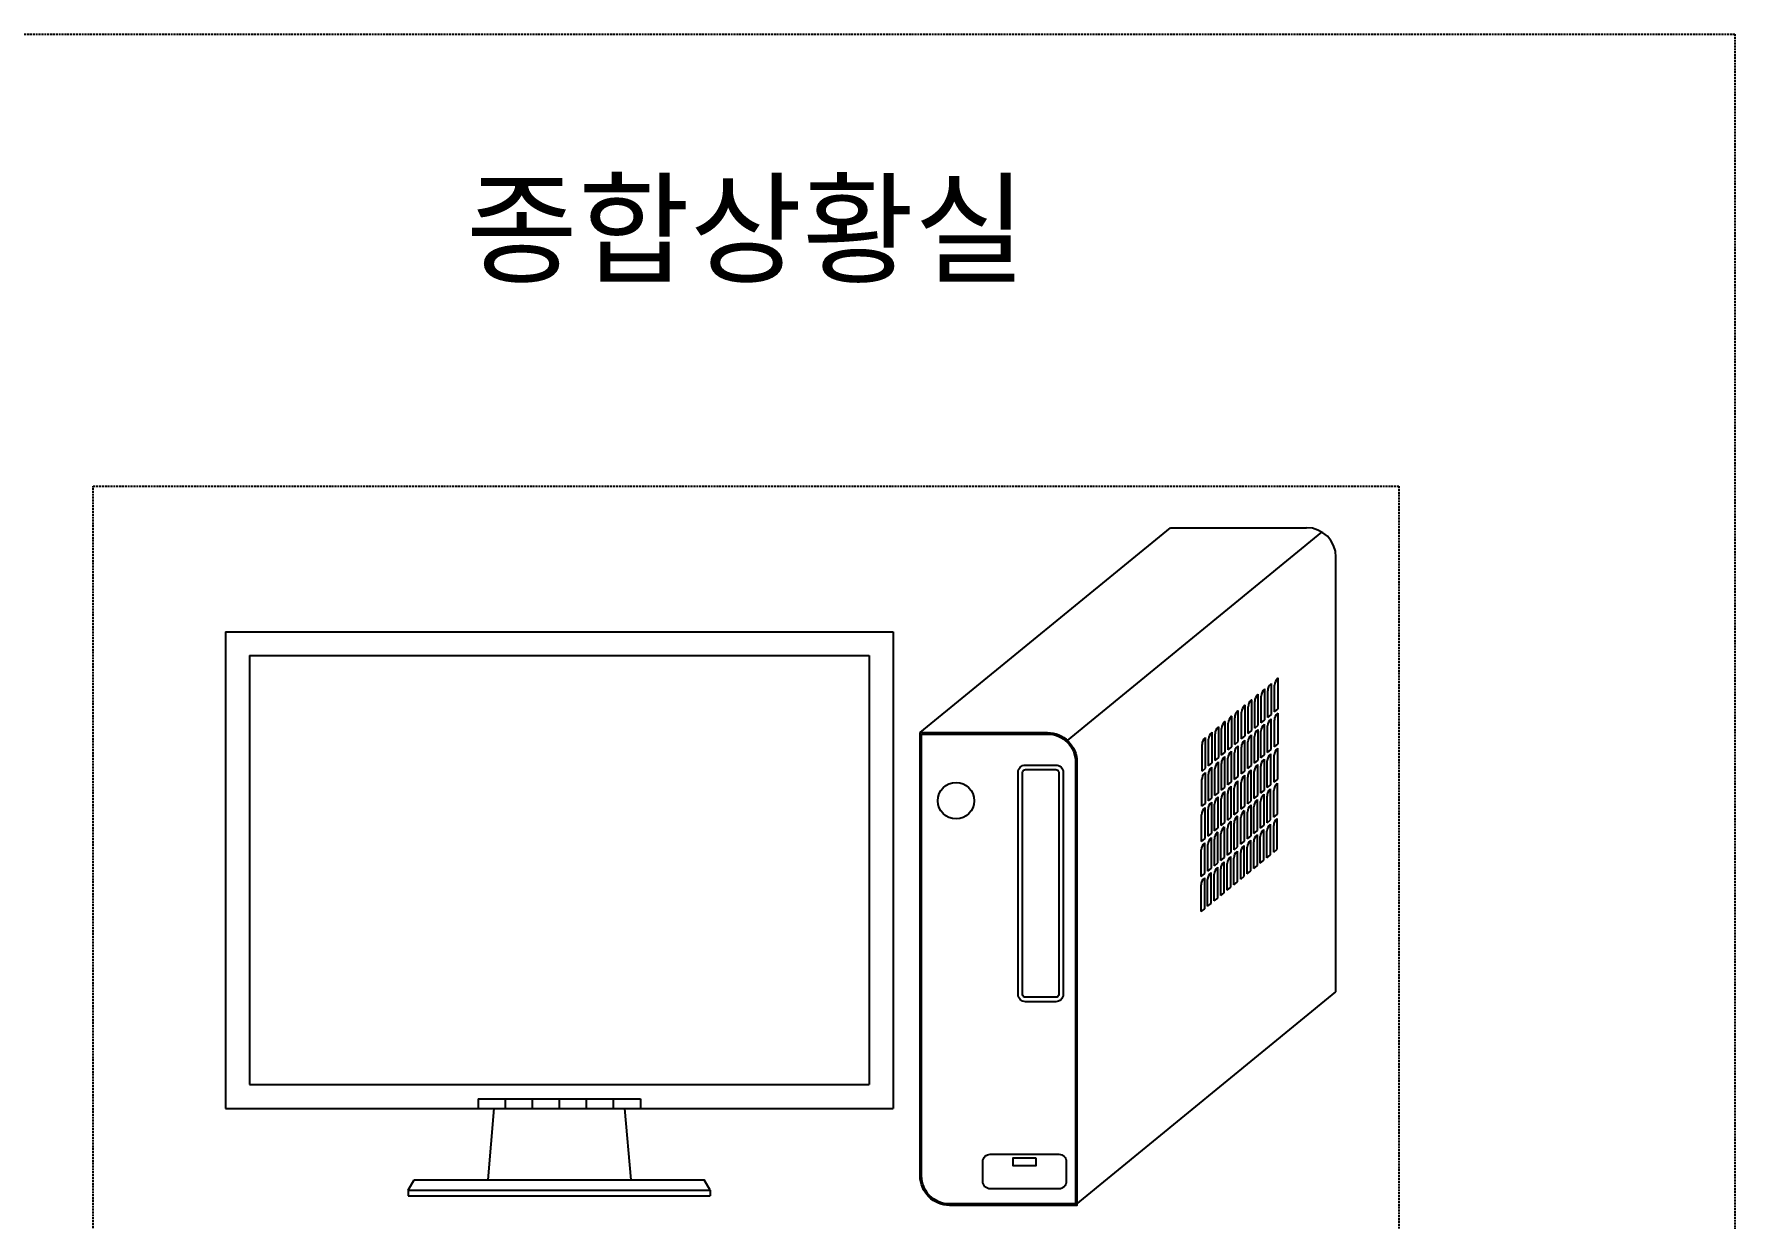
# Model space of a CAD drawing. Header units: millimetres. Extents: x 37541 to 999880, y 4425 to 1416340.
# Drawn here: x 624439 to 637766, y 1324733 to 1334020 of the extents above; entities that cross this region are included whole.
import ezdxf
from ezdxf.enums import TextEntityAlignment as Align

# ---------------------------------------------------------------- set-up
doc = ezdxf.new("R2010")
doc.units = ezdxf.units.MM
doc.header["$LTSCALE"] = 150
doc.linetypes.add('DASHEDX2', pattern=[1.5, 1, -0.5])
doc.layers.get('0').update_dxf_attribs({"lineweight": 0})
for name, color, linetype in [('-----20 General Symbol', 3, 'Continuous'), ('-----30 Text', 2, 'Continuous'), ('1', 1, 'Continuous'), ('4', 4, 'Continuous')]:
    doc.layers.add(name, color=color, linetype=linetype)
doc.styles.add('ELEC', font='')
doc.styles.get('ELEC').set_extended_font_data('Dotum')

# ---------------------------------------------------------------- blocks, each defined once
blk = doc.blocks.new('lkjlak')
for p, q in [((481595.7, 240949.6), (482446.5, 241645.9)), ((482096, 240923.2), (482960.8, 241631)), ((482446.5, 241645.9), (482908.3, 241645.9)), ((483008.3, 240068.3), (483008.3, 241545.9)), ((479235.6, 241292.5), (481503.6, 241292.5)), ((479235.6, 241292.5), (479235.6, 239672.5)), ((481503.6, 241292.5), (481503.6, 239672.5)), ((479316.6, 241211.5), (479316.6, 239753.5)), ((479316.6, 241211.5), (481422.6, 241211.5)), ((481422.6, 241211.5), (481422.6, 239753.5)), ((482765.3, 241096.8), (482766.6, 241097.8)), ((482766.6, 240992.9), (482766.6, 241097.8)), ((482787.6, 241115), (482788.8, 241116)), ((482788.8, 241011), (482788.8, 241116)), ((482800, 241020.2), (482800, 241110.9)), ((482811, 241134.1), (482812.2, 241135.2)), ((482812.2, 241030.2), (482812.2, 241135.2)), ((482698.7, 241042.3), (482699.9, 241043.3)), ((482699.9, 240938.3), (482699.9, 241043.3)), ((482709.9, 240946.5), (482709.9, 241037.2)), ((482720.9, 241060.4), (482722.2, 241061.4)), ((482722.2, 240956.5), (482722.2, 241061.4)), ((482732.1, 240964.7), (482732.1, 241055.4)), ((482743.1, 241078.6), (482744.4, 241079.6)), ((482744.4, 240974.7), (482744.4, 241079.6)), ((482754.3, 240982.9), (482754.3, 241073.6)), ((482776.6, 241001), (482776.6, 241091.7)), ((482630.9, 240986.7), (482632.1, 240987.7)), ((482632.1, 240882.8), (482632.1, 240987.7)), ((482642.1, 240891), (482642.1, 240981.7)), ((482653.1, 241004.9), (482654.3, 241005.9)), ((482654.3, 240901), (482654.3, 241005.9)), ((482664.3, 240909.1), (482664.3, 240999.9)), ((482675.3, 241023.1), (482676.5, 241024.1)), ((482676.5, 240919.2), (482676.5, 241024.1)), ((482687.7, 240928.3), (482687.7, 241019)), ((482754.3, 240982.9), (482766.6, 240992.9)), ((482764.6, 240977.5), (482765.8, 240978.5)), ((482765.8, 240873.6), (482765.8, 240978.5)), ((482776.6, 241001), (482788.8, 241011)), ((482786.8, 240995.6), (482788, 240996.7)), ((482788, 240891.7), (482788, 240996.7)), ((482799.2, 240900.9), (482799.2, 240991.6)), ((482800, 241020.2), (482812.2, 241030.2)), ((482810.2, 241014.8), (482811.4, 241015.8)), ((482811.4, 240910.9), (482811.4, 241015.8)), ((482564.2, 240932.2), (482565.5, 240933.2)), ((482565.5, 240828.3), (482565.5, 240933.2)), ((482575.4, 240836.4), (482575.4, 240927.2)), ((482586.4, 240950.4), (482587.7, 240951.4)), ((482587.7, 240846.5), (482587.7, 240951.4)), ((482597.6, 240854.6), (482597.6, 240945.3)), ((482608.6, 240968.5), (482609.9, 240969.6)), ((482609.9, 240864.6), (482609.9, 240969.6)), ((482619.9, 240872.8), (482619.9, 240963.5)), ((482687.7, 240928.3), (482699.9, 240938.3)), ((482697.9, 240922.9), (482699.2, 240924)), ((482699.2, 240819), (482699.2, 240924)), ((482709.9, 240946.5), (482722.2, 240956.5)), ((482720.1, 240941.1), (482721.4, 240942.1)), ((482721.4, 240837.2), (482721.4, 240942.1)), ((482731.4, 240845.4), (482731.4, 240936.1)), ((482732.1, 240964.7), (482744.4, 240974.7)), ((482742.4, 240959.3), (482743.6, 240960.3)), ((482743.6, 240855.4), (482743.6, 240960.3)), ((482753.6, 240863.5), (482753.6, 240954.3)), ((482775.8, 240881.7), (482775.8, 240972.4)), ((481595.7, 240879.6), (481595.7, 240779.2)), ((482553.2, 240818.3), (482553.2, 240909)), ((482597.6, 240854.6), (482609.9, 240864.6)), ((482619.9, 240872.8), (482632.1, 240882.8)), ((482630.1, 240867.4), (482631.3, 240868.4)), ((482631.3, 240763.5), (482631.3, 240868.4)), ((482641.3, 240771.7), (482641.3, 240862.4)), ((482642.1, 240891), (482654.3, 240901)), ((482652.3, 240885.6), (482653.5, 240886.6)), ((482653.5, 240781.7), (482653.5, 240886.6)), ((482663.5, 240789.8), (482663.5, 240880.5)), ((482664.3, 240909.1), (482676.5, 240919.2)), ((482674.5, 240903.8), (482675.7, 240904.8)), ((482675.7, 240799.8), (482675.7, 240904.8)), ((482686.9, 240809), (482686.9, 240899.7)), ((482709.1, 240827.2), (482709.1, 240917.9)), ((482753.6, 240863.5), (482765.8, 240873.6)), ((482775.8, 240881.7), (482788, 240891.7)), ((482787.2, 240772.4), (482787.2, 240877.3)), ((482798.4, 240781.6), (482798.4, 240872.3)), ((482799.2, 240900.9), (482811.4, 240910.9)), ((482810.7, 240791.6), (482810.7, 240896.5)), ((482553.2, 240818.3), (482565.5, 240828.3)), ((482563.5, 240812.9), (482564.7, 240813.9)), ((482564.7, 240709), (482564.7, 240813.9)), ((482574.7, 240717.1), (482574.7, 240807.8)), ((482575.4, 240836.4), (482587.7, 240846.5)), ((482585.7, 240831.1), (482586.9, 240832.1)), ((482586.9, 240727.1), (482586.9, 240832.1)), ((482596.9, 240735.3), (482596.9, 240826)), ((482607.9, 240849.2), (482609.1, 240850.2)), ((482609.1, 240745.3), (482609.1, 240850.2)), ((482619.1, 240753.5), (482619.1, 240844.2)), ((482686.9, 240809), (482699.2, 240819)), ((482698.4, 240699.7), (482698.4, 240804.6)), ((482709.1, 240827.2), (482721.4, 240837.2)), ((482720.6, 240717.9), (482720.6, 240822.8)), ((482730.6, 240726.1), (482730.6, 240816.8)), ((482731.4, 240845.4), (482743.6, 240855.4)), ((482741.6, 240840), (482742.8, 240841)), ((482742.8, 240736.1), (482742.8, 240841)), ((482752.8, 240744.2), (482752.8, 240834.9)), ((482765, 240754.2), (482765, 240859.2)), ((482775, 240762.4), (482775, 240853.1)), ((482552.5, 240699), (482552.5, 240789.7)), ((482619.1, 240753.5), (482631.3, 240763.5)), ((482630.5, 240644.2), (482630.5, 240749.1)), ((482641.3, 240771.7), (482653.5, 240781.7)), ((482651.5, 240766.3), (482652.7, 240767.3)), ((482652.7, 240662.4), (482652.7, 240767.3)), ((482662.7, 240670.5), (482662.7, 240761.2)), ((482663.5, 240789.8), (482675.7, 240799.8)), ((482673.7, 240784.4), (482674.9, 240785.5)), ((482674.9, 240680.5), (482674.9, 240785.5)), ((482686.2, 240689.7), (482686.2, 240780.4)), ((482708.4, 240707.9), (482708.4, 240798.6)), ((482752.8, 240744.2), (482765, 240754.2)), ((482775, 240762.4), (482787.2, 240772.4)), ((482786.4, 240653.1), (482786.4, 240758)), ((482797.7, 240662.3), (482797.7, 240753)), ((482798.4, 240781.6), (482810.7, 240791.6)), ((482809.9, 240672.3), (482809.9, 240777.2)), ((482552.5, 240699), (482564.7, 240709)), ((482563.9, 240589.6), (482563.9, 240694.6)), ((482573.9, 240597.8), (482573.9, 240688.5)), ((482574.7, 240717.1), (482586.9, 240727.1)), ((482586.1, 240607.8), (482586.1, 240712.8)), ((482596.1, 240616), (482596.1, 240706.7)), ((482596.9, 240735.3), (482609.1, 240745.3)), ((482607.1, 240729.9), (482608.3, 240730.9)), ((482608.3, 240626), (482608.3, 240730.9)), ((482618.3, 240634.2), (482618.3, 240724.9)), ((482640.5, 240652.3), (482640.5, 240743.1)), ((482686.2, 240689.7), (482698.4, 240699.7)), ((482708.4, 240707.9), (482720.6, 240717.9)), ((482719.8, 240598.6), (482719.8, 240703.5)), ((482729.8, 240606.7), (482729.8, 240697.5)), ((482730.6, 240726.1), (482742.8, 240736.1)), ((482740.8, 240720.7), (482742, 240721.7)), ((482742, 240616.7), (482742, 240721.7)), ((482752, 240624.9), (482752, 240715.6)), ((482764.2, 240634.9), (482764.2, 240739.9)), ((482774.2, 240643.1), (482774.2, 240733.8)), ((482551.7, 240579.6), (482551.7, 240670.4)), ((482618.3, 240634.2), (482630.5, 240644.2)), ((482640.5, 240652.3), (482652.7, 240662.4)), ((482650.7, 240647), (482652, 240648)), ((482652, 240543), (482652, 240648)), ((482661.9, 240551.2), (482661.9, 240641.9)), ((482662.7, 240670.5), (482674.9, 240680.5)), ((482672.9, 240665.1), (482674.2, 240666.1)), ((482674.2, 240561.2), (482674.2, 240666.1)), ((482685.4, 240570.4), (482685.4, 240661.1)), ((482697.6, 240580.4), (482697.6, 240685.3)), ((482707.6, 240588.6), (482707.6, 240679.3)), ((482752, 240624.9), (482764.2, 240634.9)), ((482774.2, 240643.1), (482786.4, 240653.1)), ((482785.7, 240533.8), (482785.7, 240638.7)), ((482796.9, 240543), (482796.9, 240633.7)), ((482797.7, 240662.3), (482809.9, 240672.3)), ((482809.1, 240553), (482809.1, 240657.9)), ((482551.7, 240579.6), (482563.9, 240589.6)), ((482563.1, 240470.3), (482563.1, 240575.3)), ((482573.9, 240597.8), (482586.1, 240607.8)), ((482585.3, 240488.5), (482585.3, 240593.4)), ((482595.3, 240496.7), (482595.3, 240587.4)), ((482596.1, 240616), (482608.3, 240626)), ((482606.3, 240610.6), (482607.5, 240611.6)), ((482607.5, 240506.7), (482607.5, 240611.6)), ((482617.5, 240514.9), (482617.5, 240605.6)), ((482629.8, 240524.9), (482629.8, 240629.8)), ((482639.7, 240533), (482639.7, 240623.7)), ((482685.4, 240570.4), (482697.6, 240580.4)), ((482707.6, 240588.6), (482719.8, 240598.6)), ((482719, 240479.3), (482719, 240584.2)), ((482729, 240487.4), (482729, 240578.1)), ((482729.8, 240606.7), (482742, 240616.7)), ((482740, 240601.4), (482741.2, 240602.4)), ((482741.2, 240497.4), (482741.2, 240602.4)), ((482751.2, 240505.6), (482751.2, 240596.3)), ((482763.5, 240515.6), (482763.5, 240620.5)), ((482773.4, 240523.8), (482773.4, 240614.5)), ((482550.9, 240460.3), (482550.9, 240551)), ((482573.1, 240478.5), (482573.1, 240569.2)), ((482617.5, 240514.9), (482629.8, 240524.9)), ((482639.7, 240533), (482652, 240543)), ((482650, 240527.6), (482651.2, 240528.7)), ((482651.2, 240423.7), (482651.2, 240528.7)), ((482661.2, 240431.9), (482661.2, 240522.6)), ((482661.9, 240551.2), (482674.2, 240561.2)), ((482672.2, 240545.8), (482673.4, 240546.8)), ((482673.4, 240441.9), (482673.4, 240546.8)), ((482684.6, 240451.1), (482684.6, 240541.8)), ((482696.8, 240461.1), (482696.8, 240566)), ((482706.8, 240469.3), (482706.8, 240560)), ((482751.2, 240505.6), (482763.5, 240515.6)), ((482773.4, 240523.8), (482785.7, 240533.8)), ((482796.9, 240543), (482809.1, 240553)), ((482550.9, 240460.3), (482563.1, 240470.3)), ((482573.1, 240478.5), (482585.3, 240488.5)), ((482584.6, 240369.2), (482584.6, 240474.1)), ((482594.5, 240377.4), (482594.5, 240468.1)), ((482595.3, 240496.7), (482607.5, 240506.7)), ((482605.5, 240491.3), (482606.8, 240492.3)), ((482606.8, 240387.4), (482606.8, 240492.3)), ((482616.7, 240395.5), (482616.7, 240486.3)), ((482629, 240405.5), (482629, 240510.5)), ((482639, 240413.7), (482639, 240504.4)), ((482684.6, 240451.1), (482696.8, 240461.1)), ((482706.8, 240469.3), (482719, 240479.3)), ((482729, 240487.4), (482741.2, 240497.4)), ((482550.1, 240341), (482550.1, 240431.7)), ((482562.3, 240351), (482562.3, 240455.9)), ((482572.3, 240359.2), (482572.3, 240449.9)), ((482616.7, 240395.5), (482629, 240405.5)), ((482639, 240413.7), (482651.2, 240423.7)), ((482661.2, 240431.9), (482673.4, 240441.9)), ((482550.1, 240341), (482562.3, 240351)), ((482572.3, 240359.2), (482584.6, 240369.2)), ((482594.5, 240377.4), (482606.8, 240387.4)), ((482125.3, 239345.6), (483008.3, 240068.3)), ((479316.6, 239753.5), (481422.6, 239753.5)), ((479235.6, 239672.5), (481503.6, 239672.5)), ((480094.2, 239704.9), (480645, 239704.9)), ((480094.2, 239704.9), (480094.2, 239672.5)), ((480147.8, 239671.6), (480126.6, 239429.5)), ((480186, 239704.9), (480186, 239672.5)), ((480277.8, 239704.9), (480277.8, 239672.5)), ((480369.6, 239704.9), (480369.6, 239672.5)), ((480461.4, 239704.9), (480461.4, 239672.5)), ((480553.2, 239704.9), (480553.2, 239672.5)), ((480591.4, 239671.6), (480612.6, 239429.5)), ((480645, 239704.9), (480645, 239672.5)), ((479856.6, 239394.4), (479876.9, 239429.5)), ((479876.9, 239429.5), (480862.3, 239429.5)), ((480882.6, 239394.4), (480862.3, 239429.5)), ((479856.6, 239394.4), (480882.6, 239394.4)), ((479856.6, 239394.4), (479856.6, 239375.5)), ((479856.6, 239375.5), (480882.6, 239375.5)), ((480882.6, 239394.4), (480882.6, 239375.5))]:
    blk.add_line(p, q)
for points in [[(481595.7, 240949.6), (482028.3, 240949.6, -0.414214), (482128.3, 240849.6), (482128.3, 239342.8), (481695.7, 239342.8, -0.414214), (481595.7, 239442.8)], [(481600.7, 240944.6), (482028.3, 240944.6, -0.414214), (482123.3, 240849.6), (482123.3, 239347.8), (481695.7, 239347.8, -0.414214), (481600.7, 239442.8)], [(481953.4, 240839.3), (482056.6, 240839.3, -0.414214), (482081.6, 240814.3), (482081.6, 240059.9, -0.414214), (482056.6, 240034.9), (481953.4, 240034.9, -0.414214), (481928.4, 240059.9), (481928.4, 240814.3, -0.414214)], [(481953.4, 240824.3), (482056.6, 240824.3, -0.414214), (482066.6, 240814.3), (482066.6, 240059.9, -0.414214), (482056.6, 240049.9), (481953.4, 240049.9, -0.414214), (481943.4, 240059.9), (481943.4, 240814.3, -0.414214)], [(481833.5, 239516.4), (482067, 239516.4, -0.414214), (482092, 239491.4), (482092, 239424, -0.414214), (482067, 239399), (481833.5, 239399, -0.414214), (481808.5, 239424), (481808.5, 239491.4, -0.414214)]]:
    blk.add_lwpolyline(points, format="xyb", close=True)
blk.add_lwpolyline([(481990.1, 239503.6), (481910.3, 239503.6), (481910.3, 239477.8), (481990.1, 239477.8)], close=True)
blk.add_circle((481717.7, 240718), 61.9)
for centre, radius, start, end in [((482908.3, 241545.9), 100, 360, 90), ((482784.3, 241073.6), 30, 129.29692, 180), ((482806.6, 241091.7), 30, 129.29692, 180), ((482830, 241110.9), 30, 129.29692, 180), ((482717.7, 241019), 30, 129.29692, 180), ((482739.9, 241037.2), 30, 129.29692, 180), ((482762.1, 241055.4), 30, 129.29692, 180), ((482649.9, 240963.5), 30, 129.29692, 180), ((482672.1, 240981.7), 30, 129.29692, 180), ((482694.3, 240999.9), 30, 129.29692, 180), ((482783.6, 240954.3), 30, 129.29692, 180), ((482805.8, 240972.4), 30, 129.29692, 180), ((482829.2, 240991.6), 30, 129.29692, 180), ((482583.2, 240909), 30, 129.29692, 180), ((482605.4, 240927.2), 30, 129.29692, 180), ((482627.6, 240945.3), 30, 129.29692, 180), ((482716.9, 240899.7), 30, 129.29692, 180), ((482739.1, 240917.9), 30, 129.29692, 180), ((482761.4, 240936.1), 30, 129.29692, 180), ((482649.1, 240844.2), 30, 129.29692, 180), ((482671.3, 240862.4), 30, 129.29692, 180), ((482693.5, 240880.5), 30, 129.29692, 180), ((482805, 240853.1), 30, 129.29692, 180), ((482828.4, 240872.3), 30, 129.29692, 180), ((482582.5, 240789.7), 30, 129.29692, 180), ((482604.7, 240807.8), 30, 129.29692, 180), ((482626.9, 240826), 30, 129.29692, 180), ((482738.4, 240798.6), 30, 129.29692, 180), ((482760.6, 240816.8), 30, 129.29692, 180), ((482782.8, 240834.9), 30, 129.29692, 180), ((482648.3, 240724.9), 30, 129.29692, 180), ((482670.5, 240743.1), 30, 129.29692, 180), ((482692.7, 240761.2), 30, 129.29692, 180), ((482716.2, 240780.4), 30, 129.29692, 180), ((482804.2, 240733.8), 30, 129.29692, 180), ((482827.7, 240753), 30, 129.29692, 180), ((482581.7, 240670.4), 30, 129.29692, 180), ((482603.9, 240688.5), 30, 129.29692, 180), ((482626.1, 240706.7), 30, 129.29692, 180), ((482737.6, 240679.3), 30, 129.29692, 180), ((482759.8, 240697.5), 30, 129.29692, 180), ((482782, 240715.6), 30, 129.29692, 180), ((482669.7, 240623.7), 30, 129.29692, 180), ((482691.9, 240641.9), 30, 129.29692, 180), ((482715.4, 240661.1), 30, 129.29692, 180), ((482803.4, 240614.5), 30, 129.29692, 180), ((482826.9, 240633.7), 30, 129.29692, 180), ((482580.9, 240551), 30, 129.29692, 180), ((482603.1, 240569.2), 30, 129.29692, 180), ((482625.3, 240587.4), 30, 129.29692, 180), ((482647.5, 240605.6), 30, 129.29692, 180), ((482736.8, 240560), 30, 129.29692, 180), ((482759, 240578.1), 30, 129.29692, 180), ((482781.2, 240596.3), 30, 129.29692, 180), ((482669, 240504.4), 30, 129.29692, 180), ((482691.2, 240522.6), 30, 129.29692, 180), ((482714.6, 240541.8), 30, 129.29692, 180), ((482602.3, 240449.9), 30, 129.29692, 180), ((482624.5, 240468.1), 30, 129.29692, 180), ((482646.7, 240486.3), 30, 129.29692, 180), ((482580.1, 240431.7), 30, 129.29692, 180)]:
    blk.add_arc(centre, radius, start, end)
at = {"layer": '4', "linetype": 'ByBlock', "lineweight": -2}
blk.add_line((482677.4, 241645.9), (482677.4, 241645.9), dxfattribs=at)

msp = doc.modelspace()

# ---------------------------------------------------------------- linework, layer by layer
at = {"layer": '1', "linetype": 'DASHEDX2', "ltscale": 0.1}
for points in [[(622269.869, 1334020.018), (637765.614, 1334020.018), (637765.614, 1315455.435), (622269.869, 1315455.435)], [(624903.124, 1330477.48), (635132.358, 1330477.48), (635132.358, 1320389.62), (624903.124, 1320389.62)]]:
    msp.add_lwpolyline(points, close=True, dxfattribs=at)

# ---------------------------------------------------------------- block references
at = {"layer": '-----20 General Symbol', "xscale": 2.306125372961081, "yscale": 2.306125372961081, "zscale": 2.306125372961081}
msp.add_blockref('lkjlak', (-479238.298, 772885.23), dxfattribs=at)

# ---------------------------------------------------------------- texts
at = {"layer": '-----30 Text', "style": 'ELEC'}
msp.add_text('종합상황실', height=700, dxfattribs=at).set_placement((630017.741, 1332493.105, 41.126), align=Align.MIDDLE_CENTER)

doc.saveas('drawing.dxf')
